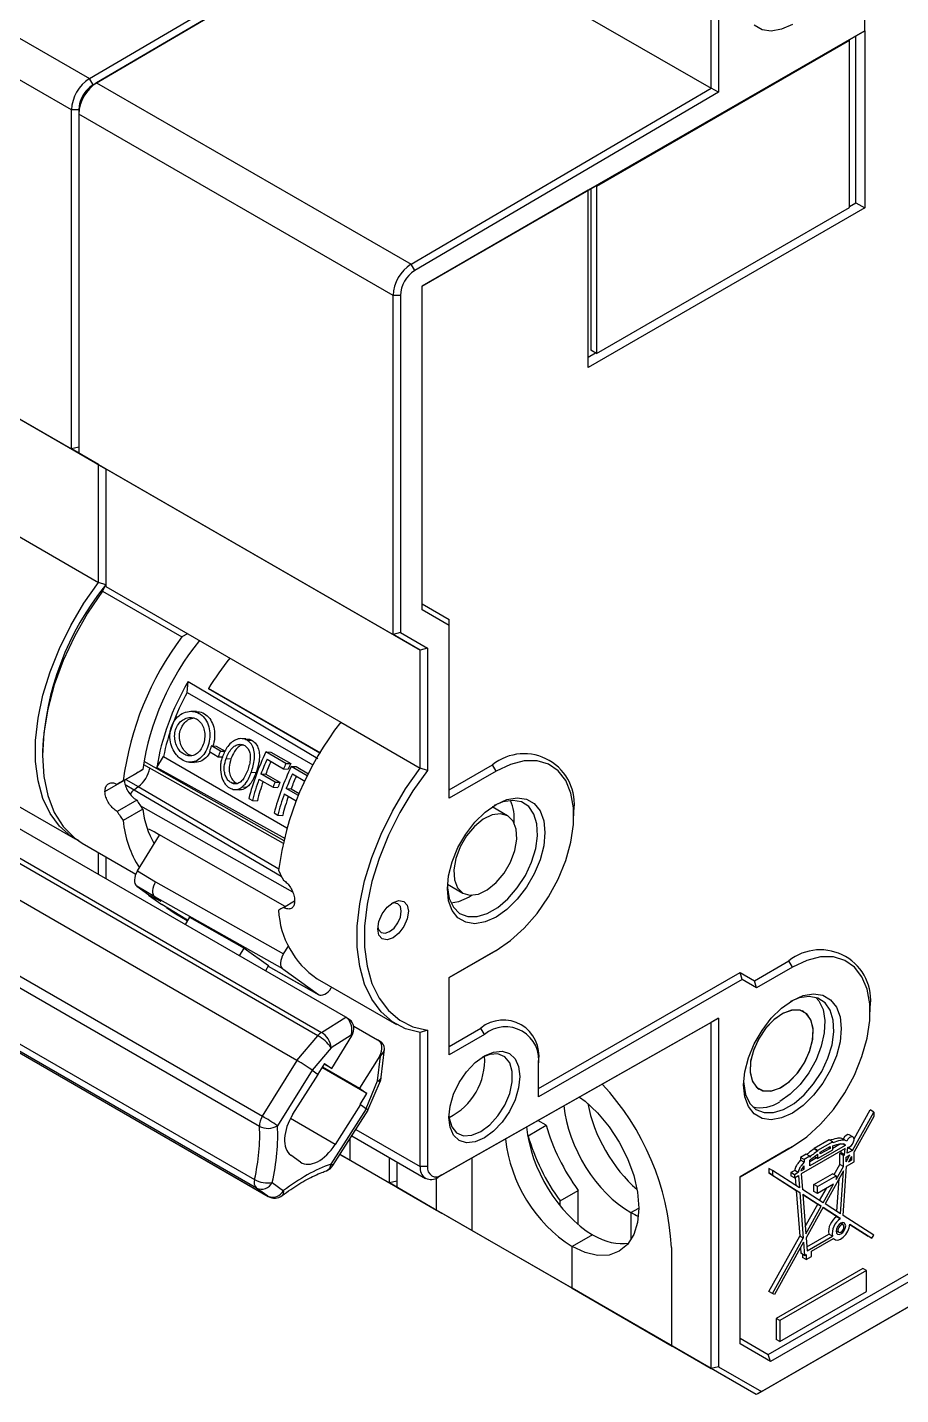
# Model space of a CAD drawing. Header units: millimetres. Extents: x 0 to 210, y 0 to 297.
# Drawn here: x 137.2 to 171.3, y 29.7 to 83.3 of the extents above; entities that cross this region are included whole.
import ezdxf

# ---------------------------------------------------------------- set-up
doc = ezdxf.new("R2010")
doc.units = ezdxf.units.MM

msp = doc.modelspace()

# ---------------------------------------------------------------- linework, layer by layer
at = {"color": 7, "linetype": 'Continuous', "lineweight": 25}
for p, q in [((163.921, 80.875), (163.921, 94.43)), ((164.208, 94.362), (164.208, 80.711)), ((127.288, 88.345), (139.59, 81.243)), ((139.59, 81.243), (151.335, 88.141)), ((139.734, 80.998), (151.477, 87.895)), ((151.619, 87.977), (139.875, 81.079)), ((138.89, 80.022), (126.587, 87.124)), ((169.933, 83.119), (169.933, 85.914)), ((157.771, 84.426), (163.921, 80.875)), ((152.609, 73.118), (169.933, 83.119)), ((169.933, 83.119), (159.114, 76.874)), ((169.933, 83.119), (169.933, 76.179)), ((169.933, 83.119), (169.933, 83.119)), ((169.332, 82.732), (159.432, 77.017)), ((169.332, 82.732), (169.296, 82.752)), ((169.332, 76.199), (169.332, 82.732)), ((169.579, 76.383), (169.579, 82.915)), ((139.734, 80.998), (139.875, 81.079)), ((139.875, 81.079), (152.177, 73.977)), ((152.177, 73.977), (163.921, 80.875)), ((164.208, 80.711), (163.921, 80.875)), ((164.208, 80.711), (152.321, 73.729)), ((138.89, 66.749), (138.89, 80.022)), ((139.174, 80.021), (139.174, 79.858)), ((151.476, 72.756), (139.174, 79.858)), ((139.174, 79.858), (139.174, 66.585)), ((159.114, 76.874), (152.609, 73.118)), ((159.114, 69.933), (159.114, 76.874)), ((159.22, 76.935), (159.22, 70.607)), ((159.432, 77.017), (159.397, 77.037)), ((159.432, 77.017), (159.432, 70.484)), ((169.933, 76.179), (159.114, 69.933)), ((159.432, 70.484), (169.332, 76.199)), ((169.332, 76.24), (169.579, 76.383)), ((169.579, 76.383), (169.933, 76.179)), ((152.321, 73.729), (152.177, 73.977)), ((126.587, 73.851), (138.89, 66.749)), ((127.648, 73.238), (139.95, 66.136)), ((152.609, 60.446), (152.609, 73.118)), ((151.763, 72.757), (151.476, 72.756)), ((151.476, 59.483), (151.476, 72.756)), ((151.763, 72.757), (151.763, 59.552)), ((159.114, 70.341), (159.397, 70.505)), ((159.432, 70.484), (159.22, 70.607)), ((139.174, 66.818), (138.89, 66.749)), ((139.95, 66.136), (138.89, 66.749)), ((139.174, 66.585), (151.476, 59.483)), ((139.174, 66.585), (140.234, 65.972)), ((139.95, 66.136), (139.95, 66.136)), ((139.95, 61.518), (139.95, 66.136)), ((140.234, 65.972), (152.537, 58.87)), ((140.234, 65.972), (140.234, 61.354)), ((112.505, 64.788), (148.68, 43.904)), ((148.53, 43.772), (112.354, 64.656)), ((147.713, 42.802), (111.522, 63.695)), ((136.84, 63.314), (139.95, 61.518)), ((146.245, 40.222), (110.073, 61.104)), ((110.188, 61.502), (146.36, 40.62)), ((140.234, 61.427), (139.95, 61.518)), ((140.226, 61.416), (140.102, 61.179)), ((140.102, 61.179), (143.213, 59.383)), ((140.226, 61.416), (140.234, 61.421)), ((140.234, 61.354), (149.427, 56.048)), ((152.609, 60.676), (153.669, 60.064)), ((153.669, 59.833), (152.609, 60.446)), ((153.669, 59.833), (153.669, 60.064)), ((143.43, 59.51), (143.213, 59.383)), ((151.763, 59.552), (151.476, 59.483)), ((152.537, 58.87), (151.476, 59.483)), ((151.763, 59.552), (152.823, 58.94)), ((153.669, 53.072), (153.669, 59.833)), ((109.907, 59.012), (146.055, 38.144)), ((152.823, 58.94), (152.537, 58.87)), ((152.823, 58.94), (152.823, 54.161)), ((146.132, 37.804), (109.984, 58.672)), ((110.425, 58.357), (146.573, 37.489)), ((152.537, 54.252), (152.537, 58.87)), ((110.438, 58.348), (146.587, 37.48)), ((143.414, 57.215), (143.462, 57.644)), ((148.645, 54.829), (144.255, 57.367)), ((144.255, 57.367), (148.614, 54.85)), ((143.414, 57.215), (148.34, 54.371)), ((143.777, 56.468), (143.588, 56.473)), ((149.427, 56.048), (152.537, 54.252)), ((145.719, 55.397), (145.52, 55.402)), ((145.764, 55.338), (145.955, 55.332)), ((137.759, 54.909), (137.759, 54.745)), ((142.23, 54.279), (142.492, 54.698)), ((142.492, 54.698), (147.324, 51.908)), ((144.289, 54.897), (144.637, 54.696)), ((144.717, 54.917), (144.37, 55.118)), ((144.37, 55.118), (144.556, 55.113)), ((144.556, 55.113), (144.907, 54.911)), ((144.637, 54.696), (144.825, 54.685)), ((144.717, 54.917), (144.907, 54.911)), ((144.942, 54.62), (145.131, 54.611)), ((147.283, 54.431), (146.498, 54.884)), ((146.498, 54.884), (146.687, 54.879)), ((146.687, 54.879), (147.475, 54.424)), ((140.913, 53.75), (141.68, 54.192)), ((141.706, 54.39), (147.172, 51.312)), ((143.504, 54.482), (143.695, 54.471)), ((145.925, 54.084), (146.114, 54.075)), ((146.544, 54.596), (147.186, 54.225)), ((147.186, 54.225), (147.376, 54.213)), ((147.283, 54.431), (147.475, 54.424)), ((148.12, 53.947), (147.49, 54.311)), ((147.49, 54.311), (147.678, 54.307)), ((147.678, 54.307), (148.161, 54.028)), ((152.823, 54.161), (152.537, 54.252)), ((153.669, 53.399), (155.366, 54.378)), ((155.508, 54.134), (153.669, 53.072)), ((155.508, 54.134), (155.366, 54.378)), ((140.199, 53.337), (140.964, 53.779)), ((140.679, 53.614), (141.443, 54.055)), ((145.133, 53.68), (145.322, 53.675)), ((145.322, 53.675), (145.387, 53.653)), ((146.228, 53.815), (146.779, 53.497)), ((146.855, 53.703), (146.304, 54.021)), ((146.304, 54.021), (146.493, 54.015)), ((146.493, 54.015), (147.044, 53.697)), ((146.855, 53.703), (147.044, 53.697)), ((147.535, 54.023), (148.021, 53.743)), ((149.63, 44.494), (134.73, 53.096)), ((135.919, 53.271), (139.029, 51.475)), ((141.337, 53.401), (141.506, 53.525)), ((145.257, 53.408), (145.476, 53.396)), ((145.568, 53.512), (145.758, 53.502)), ((145.832, 53.065), (145.974, 52.983)), ((146.779, 53.497), (146.967, 53.486)), ((147.219, 53.243), (147.687, 52.973)), ((147.769, 53.176), (147.295, 53.449)), ((147.295, 53.449), (147.485, 53.442)), ((147.485, 53.442), (147.803, 53.258)), ((141.443, 52.994), (140.679, 52.552)), ((141.68, 52.641), (140.913, 52.198)), ((145.974, 52.983), (146.165, 52.971)), ((146.824, 52.492), (146.966, 52.41)), ((155.958, 52.383), (155.355, 52.731)), ((158.548, 52.378), (158.548, 52.541)), ((146.966, 52.41), (147.157, 52.399)), ((141.471, 50.222), (142.339, 51.619)), ((142.121, 51.749), (141.921, 51.863)), ((147.25, 48.835), (142.121, 51.749)), ((142.339, 51.619), (142.121, 51.749)), ((139.313, 51.311), (141.409, 50.101)), ((139.95, 50.082), (139.95, 50.944)), ((140.234, 50.78), (140.234, 49.918)), ((141.471, 50.222), (142.181, 49.801)), ((142.181, 49.801), (147.188, 46.977)), ((142.15, 49.21), (141.443, 49.629)), ((141.443, 49.629), (141.914, 49.292)), ((141.905, 49.278), (141.914, 49.292)), ((141.905, 49.278), (142.424, 48.907)), ((141.905, 49.278), (142.381, 49.045)), ((141.914, 49.292), (142.381, 49.045)), ((153.605, 49.7), (154.209, 49.352)), ((154.573, 49.271), (154.447, 49.193)), ((147.16, 46.384), (142.15, 49.21)), ((142.15, 49.21), (142.381, 49.045)), ((143.371, 48.338), (142.424, 48.907)), ((142.612, 48.794), (142.904, 48.585)), ((147.184, 48.797), (147.624, 49.051)), ((142.916, 48.578), (143.423, 48.278)), ((143.505, 48.411), (143.333, 48.13)), ((143.433, 48.294), (143.371, 48.338)), ((143.505, 48.411), (145.652, 47.2)), ((145.467, 46.897), (145.652, 47.2)), ((145.652, 47.2), (146.604, 46.52)), ((147.188, 46.977), (147.377, 47.281)), ((153.669, 46.05), (155.508, 47.111)), ((155.508, 47.111), (155.366, 47.03)), ((155.366, 47.03), (153.669, 46.05)), ((165.619, 45.926), (166.963, 46.702)), ((167.104, 46.457), (166.963, 46.702)), ((146.604, 46.52), (146.478, 46.314)), ((146.588, 46.493), (148.571, 45.378)), ((147.16, 46.384), (148.556, 45.388)), ((153.669, 43.029), (153.669, 46.05)), ((157.169, 41.701), (165.054, 46.253)), ((165.054, 46.253), (165.619, 45.926)), ((165.137, 45.974), (165.054, 46.253)), ((167.104, 46.457), (165.702, 45.648)), ((148.505, 46.005), (151.615, 44.209)), ((149.075, 45.676), (149.055, 45.644)), ((165.137, 45.974), (157.169, 41.375)), ((165.702, 45.648), (165.137, 45.974)), ((165.702, 45.648), (165.619, 45.926)), ((148.68, 43.904), (149.63, 44.494)), ((149.631, 44.494), (149.63, 44.494)), ((149.791, 44.381), (149.658, 44.476)), ((153.382, 38.319), (164.208, 44.46)), ((164.208, 44.46), (163.921, 44.294)), ((164.208, 44.46), (164.208, 30.809)), ((167.555, 44.706), (167.484, 44.747)), ((167.555, 44.706), (167.484, 44.747)), ((170.145, 44.701), (170.145, 44.864)), ((149.934, 44.15), (150.864, 43.613)), ((152.823, 43.985), (152.537, 43.892)), ((152.823, 43.985), (152.823, 38.647)), ((163.921, 44.294), (153.238, 38.234)), ((153.669, 43.355), (154.907, 44.07)), ((155.048, 43.825), (154.907, 44.07)), ((163.921, 30.74), (163.921, 44.294)), ((147.713, 42.802), (148.53, 43.772)), ((149.833, 43.791), (149.047, 43.302)), ((149.081, 42.486), (149.858, 43.772)), ((149.858, 43.772), (149.833, 43.791)), ((151.024, 43.5), (150.892, 43.595)), ((152.537, 38.646), (152.537, 43.892)), ((155.048, 43.825), (153.669, 43.029)), ((150.955, 42.989), (150.165, 41.712)), ((150.872, 41.999), (150.98, 42.971)), ((150.98, 42.971), (150.955, 42.989)), ((151.014, 42.144), (151.136, 43.25)), ((146.36, 40.62), (147.72, 42.799)), ((148.309, 42.426), (146.949, 40.248)), ((147.72, 42.799), (147.713, 42.802)), ((148.309, 42.426), (148.543, 42.259)), ((148.796, 42.69), (148.536, 42.264)), ((150.45, 41.509), (148.694, 42.523)), ((148.711, 42.551), (150.165, 41.712)), ((149.081, 42.486), (148.778, 42.661)), ((148.796, 42.69), (149.081, 42.486)), ((157.169, 42.6), (157.169, 42.763)), ((157.169, 41.375), (157.169, 42.6)), ((147.556, 40.696), (148.543, 42.259)), ((150.493, 40.863), (150.977, 42.004)), ((150.165, 41.712), (150.45, 41.509)), ((150.189, 41.082), (150.45, 41.509)), ((165.734, 41.716), (165.805, 41.675)), ((165.734, 41.716), (165.805, 41.675)), ((149.049, 38.748), (150.43, 40.911)), ((149.119, 38.687), (150.501, 40.852)), ((150.196, 41.078), (149.21, 39.515)), ((150.196, 41.078), (150.189, 41.082)), ((150.196, 41.078), (150.43, 40.911)), ((169.452, 39.283), (170.288, 40.783)), ((169.515, 39.732), (170.147, 40.864)), ((170.288, 40.783), (170.147, 40.864)), ((170.288, 40.783), (170.288, 40.606)), ((156.757, 39.855), (157.465, 40.264)), ((157.465, 40.264), (157.143, 40.449)), ((170.288, 40.606), (169.519, 39.228)), ((149.78, 39.722), (149.78, 38.903)), ((149.863, 39.852), (152.744, 38.188)), ((156.757, 39.855), (156.744, 39.863)), ((168.54, 39.699), (167.948, 39.357)), ((168.682, 39.617), (168.09, 39.276)), ((168.682, 39.617), (168.54, 39.699)), ((168.682, 39.582), (168.682, 39.617)), ((169.229, 39.644), (169.088, 39.726)), ((169.471, 39.808), (169.329, 39.89)), ((147.849, 38.827), (147.472, 39.096)), ((149.398, 39.123), (149.804, 38.889)), ((153.102, 36.985), (149.398, 39.123)), ((165.054, 38.251), (167.104, 39.435)), ((166.963, 39.353), (165.054, 38.251)), ((167.104, 39.435), (166.963, 39.353)), ((167.641, 39.132), (167.423, 39.006)), ((169.164, 39.353), (167.448, 38.362)), ((167.783, 39.051), (167.641, 39.132)), ((169.173, 39.479), (167.783, 38.677)), ((167.948, 39.357), (167.948, 39.338)), ((168.09, 39.276), (167.948, 39.357)), ((168.09, 39.256), (167.948, 39.338)), ((168.09, 38.959), (168.682, 39.301)), ((168.09, 39.276), (168.09, 39.256)), ((168.09, 39.134), (168.09, 38.959)), ((168.195, 39.215), (168.576, 39.435)), ((168.576, 39.362), (168.195, 39.142)), ((168.195, 39.142), (168.195, 39.215)), ((168.576, 39.362), (168.513, 39.398)), ((168.576, 39.435), (168.576, 39.362)), ((168.989, 39.537), (168.682, 39.359)), ((168.682, 39.301), (168.682, 39.459)), ((168.955, 39.16), (169.006, 39.189)), ((168.955, 38.729), (168.955, 39.16)), ((169.097, 39.078), (168.955, 39.16)), ((169.006, 39.189), (169.011, 39.264)), ((169.147, 39.107), (169.006, 39.189)), ((169.173, 39.479), (169.07, 39.539)), ((169.097, 39.078), (169.147, 39.107)), ((169.147, 39.107), (169.164, 39.353)), ((169.202, 39.018), (169.352, 39.104)), ((169.202, 38.836), (169.352, 39.104)), ((169.252, 39.168), (169.27, 39.411)), ((169.452, 39.283), (169.252, 39.168)), ((169.31, 39.365), (169.264, 39.338)), ((169.31, 39.365), (169.342, 39.422)), ((169.452, 39.283), (169.31, 39.365)), ((169.519, 38.833), (169.519, 39.228)), ((149.78, 38.903), (151.335, 38.006)), ((149.78, 38.903), (149.804, 38.889)), ((151.335, 38.006), (151.335, 39.002)), ((151.619, 38.838), (151.619, 37.842)), ((152.823, 38.647), (152.537, 38.646)), ((154.564, 38.987), (154.564, 36.141)), ((166.183, 38.576), (166.183, 38.4)), ((166.325, 38.495), (166.183, 38.576)), ((167.423, 39.006), (167.423, 38.903)), ((167.564, 38.925), (167.423, 39.006)), ((167.564, 38.821), (167.423, 38.903)), ((167.435, 38.476), (167.564, 38.551)), ((167.564, 38.551), (167.496, 38.591)), ((167.783, 39.051), (167.564, 38.925)), ((167.564, 38.925), (167.564, 38.821)), ((167.564, 38.551), (167.564, 38.679)), ((167.783, 39.023), (167.783, 39.051)), ((168.04, 38.988), (167.783, 38.84)), ((167.783, 38.677), (167.783, 38.898)), ((168.09, 38.959), (167.948, 39.041)), ((168.735, 38.333), (168.955, 38.729)), ((168.813, 38.138), (169.097, 38.647)), ((169.097, 38.647), (168.955, 38.729)), ((169.083, 36.736), (169.217, 38.659)), ((169.097, 38.647), (169.097, 39.078)), ((169.202, 38.836), (169.202, 39.018)), ((169.217, 38.659), (169.519, 38.833)), ((169.414, 39.039), (169.295, 38.826)), ((169.414, 38.894), (169.295, 38.826)), ((169.414, 38.894), (169.353, 38.93)), ((169.414, 39.039), (169.414, 38.894)), ((146.747, 38.02), (147.188, 37.705)), ((151.619, 38.075), (151.335, 38.006)), ((153.174, 36.944), (153.174, 38.202)), ((153.382, 38.319), (153.238, 38.234)), ((165.054, 31.702), (165.054, 38.251)), ((166.183, 38.4), (167.252, 37.718)), ((166.325, 38.318), (166.183, 38.4)), ((166.325, 38.495), (166.325, 38.318)), ((167.379, 37.822), (166.325, 38.495)), ((166.325, 38.318), (167.393, 37.637)), ((167.193, 38.5), (167.042, 38.413)), ((167.042, 38.413), (167.042, 38.291)), ((167.184, 38.331), (167.042, 38.413)), ((167.184, 38.21), (167.042, 38.291)), ((167.334, 38.418), (167.184, 38.331)), ((167.184, 38.331), (167.184, 38.21)), ((167.184, 38.21), (167.343, 38.301)), ((167.334, 38.418), (167.193, 38.5)), ((167.213, 38.227), (167.237, 37.913)), ((167.343, 38.301), (167.379, 37.822)), ((167.448, 38.362), (167.495, 37.748)), ((167.939, 37.947), (168.671, 38.37)), ((168.08, 37.865), (168.813, 38.288)), ((169.104, 38.483), (168.379, 37.185)), ((168.813, 38.288), (168.671, 38.37)), ((168.813, 38.288), (168.813, 38.138)), ((168.845, 36.888), (168.935, 38.182)), ((168.986, 36.798), (169.104, 38.483)), ((146.573, 37.489), (146.132, 37.804)), ((153.102, 36.985), (151.335, 38.006)), ((151.619, 37.842), (153.174, 36.944)), ((151.619, 37.842), (153.386, 36.821)), ((158.01, 37.308), (158.717, 37.716)), ((158.717, 36.383), (158.717, 37.716)), ((167.252, 37.718), (167.389, 35.921)), ((167.393, 37.637), (167.252, 37.718)), ((167.393, 37.637), (167.53, 35.839)), ((168.306, 37.231), (167.495, 37.748)), ((167.509, 37.563), (168.234, 37.101)), ((167.509, 37.563), (167.627, 36.013)), ((167.51, 37.554), (168.092, 37.182)), ((167.939, 37.673), (167.939, 37.947)), ((168.08, 37.865), (167.939, 37.947)), ((168.08, 37.591), (167.939, 37.673)), ((168.71, 37.955), (168.08, 37.591)), ((168.08, 37.591), (168.08, 37.865)), ((168.169, 37.319), (168.434, 37.796)), ((168.306, 37.231), (168.71, 37.955)), ((153.102, 36.985), (153.102, 36.985)), ((153.102, 36.985), (153.102, 36.985)), ((154.564, 36.141), (153.174, 36.944)), ((158.01, 37.113), (158.01, 37.308)), ((160.785, 36.847), (161.094, 37.025)), ((167.605, 36.308), (168.092, 37.182)), ((167.627, 36.013), (168.234, 37.101)), ((168.306, 37.054), (167.639, 35.858)), ((168.234, 37.101), (168.092, 37.182)), ((168.303, 37.048), (168.833, 36.711)), ((168.306, 37.054), (168.974, 36.629)), ((168.986, 36.798), (168.379, 37.185)), ((159.538, 33.269), (153.386, 36.821)), ((160.785, 36.847), (160.785, 35.781)), ((166.159, 31.295), (175.557, 36.721)), ((175.743, 36.501), (166.242, 31.016)), ((168.831, 36.686), (168.833, 36.711)), ((168.972, 36.604), (168.831, 36.686)), ((168.974, 36.629), (168.833, 36.711)), ((168.972, 36.604), (168.974, 36.629)), ((169.087, 36.366), (168.987, 36.423)), ((170.288, 35.967), (169.083, 36.736)), ((158.478, 33.882), (154.564, 36.141)), ((159.281, 35.979), (158.478, 35.515)), ((166.183, 33.761), (167.389, 35.921)), ((167.53, 35.839), (167.389, 35.921)), ((167.666, 35.506), (168.525, 36.003)), ((167.677, 35.35), (168.667, 35.921)), ((168.667, 35.921), (168.525, 36.003)), ((168.82, 36.133), (168.919, 36.076)), ((169.35, 36.381), (170.071, 35.921)), ((169.351, 36.389), (170.212, 35.84)), ((170.212, 35.84), (170.071, 35.921)), ((170.212, 35.84), (170.288, 35.967)), ((158.478, 33.882), (158.478, 35.515)), ((162.367, 35.475), (162.367, 31.637)), ((175.913, 35.621), (165.748, 29.753)), ((165.891, 29.837), (176.01, 35.678)), ((166.325, 33.679), (167.53, 35.839)), ((167.542, 35.684), (166.401, 33.639)), ((167.423, 35.471), (167.439, 35.254)), ((167.542, 35.684), (167.581, 35.173)), ((167.639, 35.858), (167.677, 35.35)), ((167.855, 35.331), (168.715, 35.827)), ((168.707, 35.823), (168.757, 35.794)), ((167.581, 35.173), (167.439, 35.254)), ((167.495, 35.222), (167.495, 35.086)), ((167.636, 35.004), (167.495, 35.086)), ((167.581, 35.173), (167.636, 35.205)), ((167.636, 35.205), (167.636, 35.004)), ((167.636, 35.004), (167.855, 35.131)), ((167.855, 35.131), (167.855, 35.331)), ((169.862, 34.658), (166.468, 32.698)), ((170.003, 34.576), (166.609, 32.617)), ((170.003, 34.576), (169.862, 34.658)), ((170.003, 33.759), (170.003, 34.576)), ((159.538, 33.269), (158.478, 33.882)), ((158.478, 33.882), (162.391, 31.623)), ((166.325, 33.679), (166.183, 33.761)), ((166.609, 31.8), (170.003, 33.759)), ((165.689, 29.719), (159.538, 33.269)), ((166.401, 33.639), (166.325, 33.679)), ((166.468, 32.698), (166.468, 31.882)), ((166.609, 32.617), (166.468, 32.698)), ((166.609, 32.617), (166.609, 31.8)), ((162.367, 31.637), (163.921, 30.74)), ((162.367, 31.637), (162.391, 31.623)), ((165.054, 31.933), (166.159, 31.295)), ((166.242, 31.016), (165.054, 31.702)), ((166.609, 31.8), (166.468, 31.882)), ((166.242, 31.016), (166.159, 31.295)), ((164.208, 30.809), (163.921, 30.74)), ((165.689, 29.719), (163.921, 30.74)), ((164.208, 30.809), (165.891, 29.837)), ((165.891, 29.837), (165.689, 29.719)), ((165.748, 29.753), (165.689, 29.719)), ((165.891, 29.837), (165.748, 29.753))]:
    msp.add_line(p, q, dxfattribs=at)
at = {"color": 8, "linetype": 'Continuous', "lineweight": 25}
for p, q in [((139.733, 80.997), (139.59, 81.243)), ((139.174, 80.023), (138.89, 80.022)), ((141.728, 54.525), (147.195, 51.413)), ((140.991, 53.601), (141.337, 53.401)), ((141.016, 53.808), (141.506, 53.525)), ((141.337, 53.401), (147.1, 50.024)), ((141.506, 53.525), (147.002, 50.305)), ((147.551, 49.392), (141.599, 52.759)), ((142.904, 48.585), (143.424, 48.278)), ((146.588, 46.494), (148.556, 45.388)), ((149.047, 43.302), (148.31, 42.426)), ((150.416, 40.922), (150.872, 41.999)), ((149.21, 39.515), (147.459, 40.527)), ((150.02, 40.099), (152.537, 38.646)), ((146.587, 37.48), (146.573, 37.489))]:
    msp.add_line(p, q, dxfattribs=at)
at = {"color": 7, "linetype": 'Continuous', "lineweight": 25, "flags": 128}
for points in [[(167.104, 83.365), (166.68, 83.175), (166.276, 83.105), (165.914, 83.158), (165.612, 83.333)], [(139.174, 51.398), (138.86, 51.582), (138.417, 51.97), (138.052, 52.466), (137.772, 53.061), (137.583, 53.745), (137.487, 54.505), (137.487, 55.327), (137.583, 56.198), (137.772, 57.1), (138.052, 58.018), (138.417, 58.935), (138.86, 59.835), (139.374, 60.701), (139.95, 61.518)], [(140.102, 61.179), (139.518, 60.316), (139.003, 59.403), (138.567, 58.46), (138.219, 57.504), (137.965, 56.554), (137.811, 55.628), (137.759, 54.745), (137.811, 53.922), (137.965, 53.174), (138.219, 52.517), (138.567, 51.963), (139.003, 51.523), (139.313, 51.311)], [(143.462, 57.644), (143.463, 57.644), (148.526, 54.625)], [(142.23, 54.279), (142.231, 54.278), (147.251, 51.498)], [(152.537, 43.892), (151.961, 44.044), (151.447, 44.316), (151.003, 44.704), (150.638, 45.2), (150.359, 45.795), (150.169, 46.479), (150.074, 47.239), (150.074, 48.061), (150.169, 48.932), (150.359, 49.834), (150.638, 50.752), (151.003, 51.669), (151.447, 52.569), (151.961, 53.435), (152.537, 54.252)], [(152.823, 54.161), (152.249, 53.36), (151.735, 52.508), (151.291, 51.621), (150.926, 50.716), (150.646, 49.809), (150.456, 48.917), (150.36, 48.057), (150.36, 47.245), (150.456, 46.495), (150.646, 45.822), (150.926, 45.238), (151.291, 44.755), (151.735, 44.381), (152.249, 44.122), (152.823, 43.985)], [(155.508, 47.111), (156.066, 47.494), (156.606, 47.982), (157.108, 48.561), (157.556, 49.21), (157.934, 49.907), (158.23, 50.629), (158.432, 51.35), (158.535, 52.046), (158.535, 52.694), (158.432, 53.272), (158.23, 53.759), (157.934, 54.139), (157.556, 54.4), (157.108, 54.532), (156.606, 54.53), (156.066, 54.396), (155.508, 54.134)], [(155.508, 52.827), (155.933, 53.017), (156.336, 53.087), (156.698, 53.033), (157, 52.859), (157.228, 52.572), (157.369, 52.187), (157.417, 51.725), (157.369, 51.206), (157.228, 50.659), (157, 50.109), (156.698, 49.586), (156.336, 49.114), (155.933, 48.718), (155.508, 48.418), (155.083, 48.228), (154.679, 48.158), (154.317, 48.212), (154.015, 48.386), (153.788, 48.673), (153.646, 49.057), (153.599, 49.52), (153.646, 50.038), (153.788, 50.586), (154.015, 51.135), (154.317, 51.659), (154.679, 52.131), (155.083, 52.527), (155.508, 52.827)], [(153.6, 49.604), (153.602, 49.567), (153.673, 49.141), (153.835, 48.8), (154.081, 48.561), (154.395, 48.438), (154.762, 48.437), (155.161, 48.558), (155.572, 48.795), (155.971, 49.135), (156.338, 49.559), (156.652, 50.045), (156.897, 50.567), (157.06, 51.096), (157.131, 51.604), (157.107, 52.064), (156.99, 52.45), (156.784, 52.742), (156.503, 52.924), (156.16, 52.986), (155.774, 52.926), (155.435, 52.784)], [(156.174, 52.173), (155.964, 52.379), (155.684, 52.463), (155.355, 52.418), (155.004, 52.247), (154.659, 51.964), (154.349, 51.593), (154.098, 51.162), (153.927, 50.708), (153.85, 50.267), (153.873, 49.874), (153.994, 49.562), (154.203, 49.355), (154.483, 49.271), (154.812, 49.317), (155.164, 49.488), (155.508, 49.77), (155.818, 50.142), (156.069, 50.572), (156.24, 51.027), (156.317, 51.468), (156.294, 51.861), (156.174, 52.173)], [(151.477, 48.99), (151.707, 49.07), (151.902, 49.032), (152.033, 48.882), (152.078, 48.643), (152.033, 48.351), (151.902, 48.05), (151.707, 47.787), (151.477, 47.602), (151.247, 47.522), (151.052, 47.56), (150.922, 47.709), (150.876, 47.949), (150.922, 48.241), (151.052, 48.541), (151.247, 48.804), (151.477, 48.99)], [(150.881, 48.039), (150.911, 47.929), (151.011, 47.814), (151.16, 47.785), (151.336, 47.847), (151.512, 47.988), (151.661, 48.19), (151.76, 48.419), (151.795, 48.643), (151.76, 48.826), (151.661, 48.94), (151.512, 48.969), (151.402, 48.941)], [(154.447, 49.193), (154.039, 49.013), (153.744, 48.956)], [(167.104, 39.435), (167.663, 39.817), (168.203, 40.306), (168.705, 40.885), (169.153, 41.534), (169.531, 42.231), (169.826, 42.952), (170.029, 43.673), (170.132, 44.37), (170.132, 45.018), (170.029, 45.595), (169.826, 46.082), (169.531, 46.462), (169.153, 46.723), (168.705, 46.855), (168.203, 46.854), (167.663, 46.72), (167.104, 46.457)], [(167.104, 45.15), (167.529, 45.34), (167.933, 45.41), (168.295, 45.357), (168.597, 45.182), (168.824, 44.895), (168.966, 44.511), (169.014, 44.048), (168.966, 43.53), (168.824, 42.982), (168.597, 42.433), (168.295, 41.909), (167.933, 41.438), (167.529, 41.042), (167.104, 40.741), (166.68, 40.551), (166.276, 40.481), (165.914, 40.535), (165.612, 40.71), (165.384, 40.996), (165.243, 41.381), (165.195, 41.844), (165.243, 42.362), (165.384, 42.909), (165.612, 43.459), (165.914, 43.982), (166.276, 44.454), (166.68, 44.85), (167.104, 45.15)], [(165.197, 41.928), (165.198, 41.89), (165.269, 41.464), (165.432, 41.123), (165.677, 40.884), (165.992, 40.761), (166.358, 40.76), (166.758, 40.881), (167.168, 41.118), (167.568, 41.458), (167.934, 41.883), (168.249, 42.369), (168.494, 42.891), (168.656, 43.42), (168.728, 43.928), (168.704, 44.387), (168.586, 44.773), (168.381, 45.065), (168.099, 45.247), (167.756, 45.31), (167.371, 45.249), (167.032, 45.107)], [(168.023, 45.273), (168.14, 45.136), (168.303, 44.795), (168.374, 44.369), (168.35, 43.882), (168.233, 43.36), (168.027, 42.831), (167.746, 42.324), (167.403, 41.865), (167.017, 41.481), (166.609, 41.19)], [(165.948, 41.616), (166.259, 41.604), (166.604, 41.721), (166.955, 41.956), (167.284, 42.292), (167.564, 42.701), (167.772, 43.149), (167.892, 43.6), (167.913, 44.019), (167.835, 44.37), (167.663, 44.626), (167.412, 44.766), (167.101, 44.777), (166.756, 44.661), (166.405, 44.425), (166.076, 44.089), (165.796, 43.681), (165.588, 43.233), (165.468, 42.781), (165.447, 42.363), (165.525, 42.011), (165.697, 41.755), (165.948, 41.616)], [(167.824, 44.397), (167.644, 44.643), (167.387, 44.772), (167.072, 44.772), (166.725, 44.645), (166.375, 44.4), (166.05, 44.056), (165.775, 43.643), (165.574, 43.193), (165.463, 42.743), (165.45, 42.329), (165.536, 41.985), (165.716, 41.738), (165.973, 41.61), (166.288, 41.609), (166.635, 41.737), (166.985, 41.982), (167.311, 42.325), (167.585, 42.738), (167.786, 43.188), (167.898, 43.639), (167.911, 44.053), (167.824, 44.397)], [(155.048, 42.98), (155.408, 43.133), (155.743, 43.166), (156.031, 43.077), (156.251, 42.872), (156.39, 42.565), (156.438, 42.177), (156.39, 41.735), (156.251, 41.268), (156.031, 40.808), (155.743, 40.387), (155.408, 40.033), (155.048, 39.771), (154.689, 39.618), (154.353, 39.584), (154.066, 39.673), (153.845, 39.878), (153.706, 40.185), (153.659, 40.573), (153.706, 41.016), (153.845, 41.483), (154.066, 41.942), (154.353, 42.364), (154.689, 42.717), (155.048, 42.98)], [(153.661, 40.659), (153.671, 40.54), (153.771, 40.205), (153.963, 39.971), (154.231, 39.857), (154.554, 39.873), (154.906, 40.018), (155.257, 40.279), (155.58, 40.635), (155.848, 41.059), (156.04, 41.514), (156.14, 41.965), (156.14, 42.375), (156.04, 42.71), (155.848, 42.944), (155.58, 43.058), (155.257, 43.042), (154.975, 42.935)], [(158.769, 41.37), (158.988, 41.205), (159.479, 40.749), (159.931, 40.209), (160.328, 39.604), (160.653, 38.959), (160.895, 38.297), (161.044, 37.644), (161.094, 37.026), (161.044, 36.465), (160.895, 35.985), (160.653, 35.602), (160.328, 35.332), (159.931, 35.185), (159.479, 35.167), (158.988, 35.278), (158.478, 35.515)], [(169.329, 39.89), (169.325, 39.892), (169.267, 39.898), (169.201, 39.868), (169.137, 39.807), (169.088, 39.726)], [(169.27, 39.411), (169.332, 39.418), (169.399, 39.46), (169.459, 39.53), (169.5, 39.615), (169.517, 39.699), (169.505, 39.768), (169.467, 39.81), (169.409, 39.816), (169.342, 39.786), (169.278, 39.725), (169.229, 39.644)], [(169.003, 36.433), (168.933, 36.376), (168.873, 36.296), (168.833, 36.204), (168.819, 36.115), (168.833, 36.042), (168.873, 35.996), (168.933, 35.984), (169.003, 36.009), (169.073, 36.065), (169.133, 36.146), (169.173, 36.238), (169.187, 36.327), (169.173, 36.4), (169.133, 36.446), (169.073, 36.458), (169.003, 36.433)], [(169.041, 36.451), (169.046, 36.409), (169.045, 36.39)], [(168.715, 35.827), (168.788, 35.78), (168.881, 35.773), (168.986, 35.809), (169.092, 35.883), (169.19, 35.989), (169.271, 36.117), (169.326, 36.254), (169.351, 36.389)], [(168.878, 36.1), (168.862, 36.09), (168.823, 36.073)], [(169.003, 36.358), (168.958, 36.321), (168.919, 36.269), (168.894, 36.21), (168.885, 36.153), (168.894, 36.105), (168.919, 36.076), (168.958, 36.069), (169.003, 36.084), (169.048, 36.121), (169.087, 36.173), (169.112, 36.232), (169.121, 36.289), (169.112, 36.336), (169.087, 36.366), (169.048, 36.373), (169.003, 36.358)]]:
    msp.add_lwpolyline(points, dxfattribs=at)
at = {"color": 8, "linetype": 'Continuous', "lineweight": 25, "flags": 128}
msp.add_lwpolyline([(150.872, 41.999), (150.923, 41.991), (150.958, 41.992), (150.976, 42.001), (150.977, 42.004)], dxfattribs=at)
at = {"color": 7, "linetype": 'Continuous', "lineweight": 25}
for centre, radius, start, end in [((140.427, 79.951), 1.539, 122.9181, 177.3706), ((140.711, 79.787), 1.539, 122.9181, 177.3706), ((140.403, 79.965), 1.231, 122.9181, 177.3706), ((140.467, 79.929), 1.3, 136.7825, 169.397), ((153.013, 72.685), 1.539, 122.9181, 177.3706), ((152.987, 72.7), 1.226, 122.9181, 177.3706), ((148.827, 54.435), 11.078, 140.9335, 177.5491), ((152.7, 52.223), 11.885, 142.9581, 172.6201), ((152.003, 52.665), 10.436, 140.954, 171.5864), ((158.829, 48.697), 11.935, 141.9837, 172.5773), ((156.599, 52.839), 1.972, 351.3151, 128.6742), ((145.17, 53.044), 3.513, 186.6011, 210.0977), ((154.431, 52.269), 1.787, 354.8253, 23.5348), ((145.025, 52.571), 4.128, 185.1881, 212.63), ((150.418, 48.849), 3.427, 182.6923, 236.0824), ((168.195, 45.162), 1.972, 351.3151, 128.6742), ((149.026, 43.357), 0.647, 122.3246, 140.1255), ((148.264, 43.237), 0.786, 4.7216, 58.0024), ((155.79, 42.987), 1.397, 350.786, 129.2033), ((155.876, 42.809), 1.31, 350.786, 129.2033), ((147.739, 42.381), 1.6, 35.1333, 60.3778), ((152.536, 42.826), 2.527, 296.6264, 3.379), ((150.517, 42.199), 0.5, 337.0225, 353.6888), ((152.221, 34.957), 10.159, 2.9211, 42.9313), ((165.841, 42.327), 1.373, 257.725, 304.0575), ((146.953, 40.234), 0.708, 146.9124, 180.9023), ((146.575, 40.865), 0.722, 242.8547, 301.2374), ((140.354, 30.466), 11.798, 56.0117, 59.3973), ((161.594, 40.35), 5.752, 186.1856, 237.1984), ((148.698, 38.956), 0.5, 289.6804, 327.4533), ((152.967, 38.576), 0.436, 170.6674, 308.4559), ((153.166, 38.591), 0.347, 170.6674, 308.4559), ((146.363, 38.034), 0.327, 160.3775, 224.9193), ((146.577, 39.062), 1.055, 240.413, 279.2769), ((146.323, 38.241), 0.478, 246.3645, 332.4313), ((146.764, 37.926), 0.478, 246.3645, 332.4313), ((146.837, 37.913), 0.5, 240.0027, 307.2963), ((169.234, 36.095), 0.715, 124.3429, 187.4462), ((169.376, 36.014), 0.715, 124.3429, 187.4462)]:
    msp.add_arc(centre, radius, start, end, dxfattribs=at)
at = {"color": 8, "linetype": 'Continuous', "lineweight": 25}
for centre, radius, start, end in [((153.174, 51.985), 10.417, 140.9176, 148.8952), ((140.771, 54.478), 1.204, 307.6612, 349.1113), ((141.627, 53.024), 0.476, 127.5775, 156.08), ((150.821, 42.19), 0.198, 285.0505, 346.6679), ((148.743, 38.765), 0.306, 293.8762, 356.7403), ((148.972, 38.588), 0.177, 33.7089, 64.1603), ((147.006, 37.65), 0.19, 314.6819, 16.8024)]:
    msp.add_arc(centre, radius, start, end, dxfattribs=at)
at = {"color": 7, "linetype": 'Continuous', "lineweight": 25}
for centre, major_axis, ratio, start_param, end_param in [((146.563, 55.786), (3.11, 5.348), 0.584199, 1.563061, 2.168452), ((146.563, 55.786), (2.966, 5.1), 0.584199, 1.629788, 2.101724), ((148.154, 54.868), (3.083, 5.379), 0.570557, 1.842677, 1.8817), ((148.578, 54.623), (3.117, 5.36), 0.584199, 1.846245, 1.885268), ((149.94, 53.836), (3.083, 5.379), 0.570557, 1.700737, 2.023641), ((145.542, 56.421), (6.418, 3.706), 0.00007, 2.216395, 2.263457), ((150.158, 53.711), (3.117, 5.36), 0.584199, 1.741264, 1.843363), ((150.158, 53.711), (2.966, 5.1), 0.584199, 1.749928, 1.84178), ((150.932, 53.264), (3.083, 5.379), 0.570557, 1.700737, 2.023641), ((150.801, 53.34), (3.117, 5.36), 0.584199, 1.704304, 1.741264), ((150.801, 53.34), (2.966, 5.1), 0.584199, 1.69556, 1.735349), ((145.502, 56.398), (7.5, 4.33), 0.00007, 2.229146, 2.269378), ((150.158, 53.711), (3.117, 5.36), 0.584199, 1.879768, 2.027208), ((150.158, 53.711), (2.966, 5.1), 0.584199, 1.895938, 2.035953), ((150.709, 53.393), (3.117, 5.36), 0.584199, 1.843363, 1.879768), ((150.709, 53.393), (2.966, 5.1), 0.584199, 1.84178, 1.880924), ((151.15, 53.138), (3.117, 5.36), 0.584199, 1.741264, 1.843363), ((151.15, 53.138), (2.966, 5.1), 0.584199, 1.749928, 1.84178), ((151.15, 53.138), (3.117, 5.36), 0.584199, 1.879768, 2.027208), ((151.15, 53.138), (2.966, 5.1), 0.584199, 1.895938, 2.035953), ((145.502, 56.398), (-5.304, 9.185), 0.577335, 1.657531, 1.697764), ((145.542, 56.33), (-4.539, 7.861), 0.577313, 1.663433, 1.710496), ((141.707, 50.053), (0.25, 0.433), 0.577377, 1.514751, 3.085623), ((142.413, 49.635), (0.25, 0.433), 0.570224, 1.515209, 3.086006), ((152.927, 52.112), (-5.304, 9.185), 0.577335, 1.443748, 1.48398), ((152.927, 52.112), (7.5, 4.33), 0.00007, 2.442929, 2.483162), ((147.424, 46.809), (0.25, 0.433), 0.577386, 1.514978, 3.085698), ((148.819, 45.812), (0.25, 0.433), 0.577377, 3.085623, 4.656343), ((149.477, 43.991), (0.017, 0.543), 0.711213, 4.357102, 5.919176), ((149.503, 43.973), (0.284, 0.411), 0.815534, 4.787732, 6.349802), ((150.599, 43.19), (0.297, 0.402), 0.814738, 4.812215, 6.374285), ((150.624, 43.172), (0.491, 0.219), 0.683697, 5.181305, 6.74337), ((147.955, 42.63), (0.425, -0.264), 0.045646, 0.616281, 2.187002), ((148.194, 40.24), (0.69, 1.166), 0.577736, 1.521072, 3.09183), ((150.076, 41.116), (0.425, -0.264), 0.04564, 6.282629, 6.899416), ((160.785, 39.868), (-1.874, 3.19), 0.582398, 0.890207, 2.351836), ((161.615, 40.347), (-1.826, 3.218), 0.572321, 1.027429, 2.131503), ((141.272, 36.982), (3.569, 6.022), 0.577758, 5.225809, 5.576316), ((141.623, 36.775), (3.819, 6.455), 0.577736, 5.225367, 5.575875), ((159.281, 39), (-1.826, 3.218), 0.572321, 0.894511, 2.360564), ((160.785, 39.868), (-2.533, 4.311), 0.582398, 1.154259, 1.733107), ((160.078, 39.46), (-2.533, 4.311), 0.582398, 1.154259, 1.733107), ((148.571, 39.971), (0.69, 1.166), 0.577736, 3.09183, 4.662589), ((148.044, 32.189), (3.819, 6.455), 0.577736, 0.607785, 0.958293), ((160.785, 39.868), (-1.826, 3.218), 0.572321, 2.360564, 2.473332), ((159.281, 39), (-1.874, 3.19), 0.582398, 2.351836, 2.914894)]:
    msp.add_ellipse(centre, major_axis=major_axis, ratio=ratio, start_param=start_param, end_param=end_param, dxfattribs=at)
for points, knots in [([(143.148, 54.621), (143.226, 54.574), (143.383, 54.478), (143.636, 54.472), (143.872, 54.57), (144.075, 54.772), (144.224, 55.053), (144.304, 55.38), (144.306, 55.716), (144.224, 56.028), (144.062, 56.278), (143.833, 56.439), (143.564, 56.492), (143.286, 56.433), (143.035, 56.267), (142.845, 56.011), (142.741, 55.696), (142.735, 55.358), (142.822, 55.034), (142.971, 54.778), (143.096, 54.667), (143.148, 54.621)], [0, 0, 0, 0, 0.0530092, 0.106007, 0.1593641, 0.2132658, 0.2669769, 0.3201076, 0.3731909, 0.4268263, 0.4807524, 0.5341991, 0.5871036, 0.6402292, 0.693997, 0.7478663, 0.8011836, 0.8541913, 0.9076067, 0.9615161, 1, 1, 1, 1]), ([(143.231, 54.829), (143.29, 54.793), (143.409, 54.721), (143.604, 54.718), (143.787, 54.795), (143.942, 54.95), (144.054, 55.164), (144.112, 55.413), (144.108, 55.668), (144.041, 55.902), (143.913, 56.09), (143.737, 56.208), (143.534, 56.245), (143.326, 56.196), (143.14, 56.067), (143.001, 55.87), (142.926, 55.631), (142.923, 55.374), (142.99, 55.129), (143.101, 54.942), (143.193, 54.861), (143.231, 54.829)], [0, 0, 0, 0, 0.053372, 0.106739, 0.160301, 0.214123, 0.267777, 0.32107, 0.374348, 0.427978, 0.481804, 0.53539, 0.5887, 0.642145, 0.695917, 0.749676, 0.803074, 0.856301, 0.9098, 0.963609, 1, 1, 1, 1]), ([(143.612, 54.736), (143.587, 54.741), (143.5, 54.759), (143.36, 54.859), (143.218, 55.042), (143.128, 55.277), (143.106, 55.533), (143.156, 55.782), (143.274, 55.993), (143.443, 56.151), (143.576, 56.191), (143.643, 56.211)], [0, 0, 0, 0, 0.046007, 0.165285, 0.284546, 0.404288, 0.524674, 0.644652, 0.763746, 0.882801, 1, 1, 1, 1]), ([(143.776, 56.453), (143.819, 56.455), (143.955, 56.461), (144.16, 56.351), (144.352, 56.143), (144.471, 55.855), (144.501, 55.527), (144.478, 55.265), (144.426, 55.141), (144.416, 55.117)], [0, 0, 0, 0, 0.082016, 0.257263, 0.43052, 0.604552, 0.780921, 0.957686, 1, 1, 1, 1]), ([(145.764, 55.338), (145.701, 55.365), (145.576, 55.42), (145.367, 55.387), (145.168, 55.281), (144.955, 55.061), (144.861, 54.842), (144.802, 54.705)], [0, 0, 0, 0, 0.1693281, 0.3397523, 0.500395, 0.6892476, 1, 1, 1, 1]), ([(144.942, 54.62), (145.003, 54.764), (145.09, 54.967), (145.293, 55.137), (145.45, 55.19), (145.58, 55.176), (145.647, 55.142), (145.668, 55.131)], [0, 0, 0, 0, 0.415571, 0.586177, 0.757255, 0.921797, 1, 1, 1, 1]), ([(145.615, 55.156), (145.592, 55.154), (145.522, 55.147), (145.393, 55.062), (145.242, 54.882), (145.171, 54.709), (145.131, 54.611)], [0, 0, 0, 0, 0.0992563, 0.3096679, 0.6093615, 1, 1, 1, 1]), ([(145.709, 55.385), (145.759, 55.387), (145.847, 55.39), (145.923, 55.349), (145.955, 55.332)], [0, 0, 0, 0, 0.577231, 1, 1, 1, 1]), ([(145.925, 54.084), (145.979, 54.256), (146.06, 54.519), (146.054, 54.891), (145.976, 55.137), (145.86, 55.276), (145.783, 55.325), (145.764, 55.338)], [0, 0, 0, 0, 0.375446, 0.571293, 0.768734, 0.94086, 1, 1, 1, 1]), ([(145.955, 55.332), (146.01, 55.291), (146.12, 55.209), (146.216, 55.002), (146.255, 54.735), (146.225, 54.412), (146.152, 54.19), (146.114, 54.075)], [0, 0, 0, 0, 0.1703484, 0.3413635, 0.5091381, 0.7459233, 1, 1, 1, 1]), ([(144.319, 54.879), (144.266, 54.8), (144.158, 54.636), (143.938, 54.489), (143.775, 54.478), (143.695, 54.473)], [0, 0, 0, 0, 0.324781, 0.667148, 1, 1, 1, 1]), ([(144.802, 54.705), (144.784, 54.648), (144.747, 54.535), (144.707, 54.298), (144.728, 54.117), (144.742, 53.998)], [0, 0, 0, 0, 0.2529383, 0.5063564, 1, 1, 1, 1]), ([(145.133, 53.68), (145.091, 53.711), (145.006, 53.772), (144.92, 53.93), (144.868, 54.114), (144.862, 54.354), (144.912, 54.521), (144.942, 54.62)], [0, 0, 0, 0, 0.171, 0.343214, 0.509025, 0.70493, 1, 1, 1, 1]), ([(145.131, 54.611), (145.099, 54.503), (145.046, 54.325), (145.064, 54.058), (145.133, 53.867), (145.228, 53.738), (145.294, 53.694), (145.322, 53.675)], [0, 0, 0, 0, 0.320298, 0.525656, 0.73178, 0.886951, 1, 1, 1, 1]), ([(145.668, 55.131), (145.716, 55.093), (145.805, 55.022), (145.875, 54.847), (145.89, 54.709), (145.887, 54.633), (145.886, 54.62)], [0, 0, 0, 0, 0.340264, 0.639088, 0.93662, 1, 1, 1, 1]), ([(145.886, 54.62), (145.883, 54.581), (145.875, 54.503), (145.846, 54.35), (145.81, 54.242), (145.786, 54.171)], [0, 0, 0, 0, 0.25299, 0.506102, 1, 1, 1, 1]), ([(145.786, 54.171), (145.742, 54.062), (145.671, 53.886), (145.519, 53.705), (145.375, 53.631), (145.24, 53.629), (145.166, 53.664), (145.133, 53.68)], [0, 0, 0, 0, 0.326251, 0.525699, 0.726165, 0.877406, 1, 1, 1, 1]), ([(145.568, 53.512), (145.607, 53.547), (145.717, 53.648), (145.835, 53.852), (145.901, 54.021), (145.925, 54.084)], [0, 0, 0, 0, 0.253765, 0.724553, 1, 1, 1, 1]), ([(146.114, 54.075), (146.091, 54.017), (146.047, 53.902), (145.941, 53.69), (145.831, 53.577), (145.758, 53.502)], [0, 0, 0, 0, 0.2527805, 0.506002, 1, 1, 1, 1]), ([(140.199, 53.337), (140.204, 53.394), (140.215, 53.508), (140.301, 53.624), (140.424, 53.681), (140.558, 53.673), (140.644, 53.631), (140.679, 53.614)], [0, 0, 0, 0, 0.214146, 0.428273, 0.642901, 0.857866, 1, 1, 1, 1]), ([(140.964, 53.779), (140.964, 53.778), (140.964, 53.718), (140.984, 53.589), (141.066, 53.391), (141.191, 53.207), (141.324, 53.072), (141.409, 53.016), (141.443, 52.994)], [0, 0, 0, 0, 0.001754, 0.21563, 0.429486, 0.644143, 0.859096, 1, 1, 1, 1]), ([(144.742, 53.998), (144.77, 53.895), (144.819, 53.723), (144.956, 53.553), (145.043, 53.496), (145.08, 53.472)], [0, 0, 0, 0, 0.4567524, 0.770731, 1, 1, 1, 1]), ([(140.679, 52.552), (140.626, 52.588), (140.522, 52.658), (140.379, 52.825), (140.268, 53.016), (140.208, 53.194), (140.201, 53.296), (140.199, 53.337)], [0, 0, 0, 0, 0.214144, 0.428269, 0.6429, 0.857863, 1, 1, 1, 1]), ([(145.08, 53.472), (145.142, 53.444), (145.266, 53.388), (145.438, 53.421), (145.531, 53.486), (145.568, 53.512)], [0, 0, 0, 0, 0.370614, 0.745057, 1, 1, 1, 1]), ([(145.758, 53.502), (145.687, 53.451), (145.596, 53.387), (145.492, 53.402), (145.469, 53.406)], [0, 0, 0, 0, 0.77686, 1, 1, 1, 1]), ([(147.184, 49.858), (147.235, 49.823), (147.337, 49.751), (147.468, 49.577), (147.566, 49.378), (147.616, 49.194), (147.621, 49.092), (147.624, 49.051)], [0, 0, 0, 0, 0.214144, 0.428269, 0.6429, 0.857863, 1, 1, 1, 1]), ([(147.624, 49.051), (147.619, 48.994), (147.61, 48.882), (147.537, 48.772), (147.428, 48.723), (147.303, 48.736), (147.218, 48.78), (147.184, 48.797)], [0, 0, 0, 0, 0.214146, 0.428273, 0.642901, 0.857866, 1, 1, 1, 1]), ([(169.088, 39.726), (169.055, 39.74), (168.983, 39.77), (168.796, 39.752), (168.642, 39.699), (168.54, 39.664)], [0, 0, 0, 0, 0.212275, 0.479531, 1, 1, 1, 1]), ([(169.229, 39.644), (169.197, 39.658), (169.124, 39.689), (168.937, 39.671), (168.783, 39.617), (168.682, 39.582)], [0, 0, 0, 0, 0.212275, 0.479531, 1, 1, 1, 1]), ([(167.948, 39.338), (167.889, 39.296), (167.792, 39.229), (167.697, 39.151), (167.661, 39.121)], [0, 0, 0, 0, 0.618897, 1, 1, 1, 1]), ([(168.09, 39.256), (168.03, 39.215), (167.927, 39.143), (167.825, 39.059), (167.783, 39.023)], [0, 0, 0, 0, 0.578828, 1, 1, 1, 1]), ([(167.783, 38.898), (167.839, 38.945), (167.941, 39.03), (168.044, 39.102), (168.09, 39.134)], [0, 0, 0, 0, 0.557978, 1, 1, 1, 1]), ([(168.682, 39.459), (168.735, 39.478), (168.828, 39.512), (168.918, 39.529), (168.957, 39.536)], [0, 0, 0, 0, 0.567933, 1, 1, 1, 1]), ([(168.957, 39.536), (169, 39.539), (169.066, 39.545), (169.134, 39.531), (169.16, 39.512), (169.171, 39.499), (169.172, 39.486), (169.173, 39.479)], [0, 0, 0, 0, 0.505956, 0.789962, 0.869294, 0.938589, 1, 1, 1, 1]), ([(167.423, 38.903), (167.387, 38.861), (167.32, 38.786), (167.246, 38.673), (167.201, 38.575), (167.196, 38.524), (167.193, 38.5)], [0, 0, 0, 0, 0.350827, 0.639566, 0.828967, 1, 1, 1, 1]), ([(167.564, 38.821), (167.528, 38.78), (167.462, 38.704), (167.387, 38.592), (167.342, 38.494), (167.337, 38.442), (167.334, 38.418)], [0, 0, 0, 0, 0.350827, 0.639566, 0.828967, 1, 1, 1, 1]), ([(167.564, 38.679), (167.531, 38.64), (167.49, 38.593), (167.452, 38.529), (167.439, 38.501), (167.437, 38.484), (167.435, 38.476)], [0, 0, 0, 0, 0.63499, 0.774179, 0.894713, 1, 1, 1, 1]), ([(147.139, 37.515), (147.25, 37.597), (147.57, 37.833), (148.093, 38.15), (148.558, 38.371), (148.808, 38.463), (148.866, 38.485)], [0, 0, 0, 0, 0.190083, 0.552687, 0.896435, 1, 1, 1, 1])]:
    msp.add_open_spline(points, degree=3, knots=knots, dxfattribs=at)

doc.saveas('drawing.dxf')
